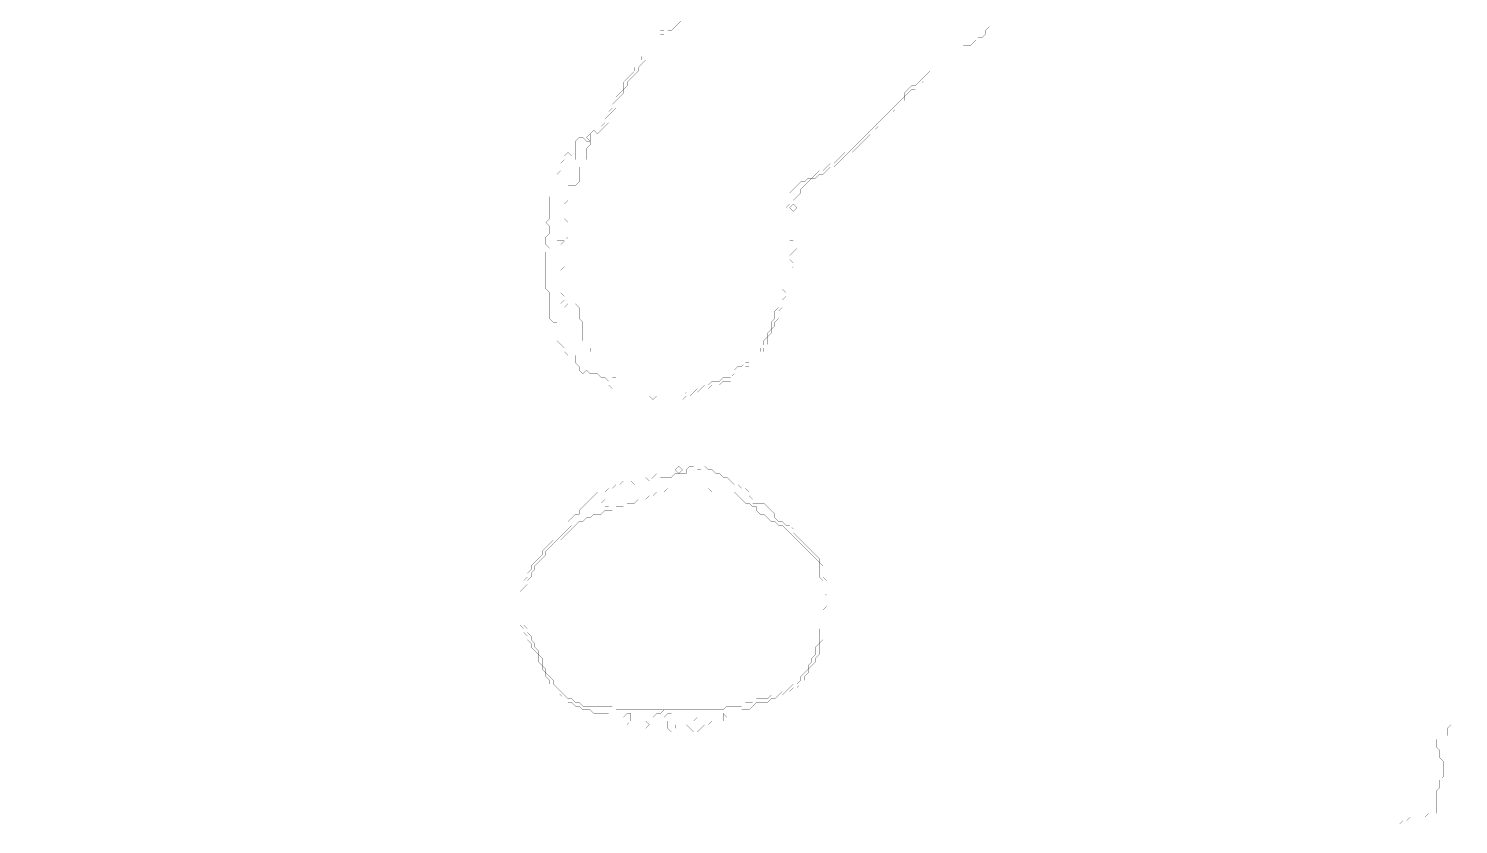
# Model space of a CAD drawing. Header units: metres. Extents: x 0 to 4479, y -4989 to 0.
# Drawn here: x 0 to 4479, y -4989 to -2494 of the extents above; entities that cross this region are included whole.
import ezdxf

# ---------------------------------------------------------------- set-up
doc = ezdxf.new("R2010")
doc.units = ezdxf.units.M
doc.layers.add('conductor', color=1, linetype='Continuous')
doc.layers.add('substrate', color=5, linetype='Continuous')

msp = doc.modelspace()

# ---------------------------------------------------------------- linework, layer by layer
at = {"layer": 'conductor', "const_width": 0.5}
for points in [[(0, -2488.4), (0, -2500), (0, -2511.6), (0, -2523.1), (0, -2534.7), (0, -2546.3), (0, -2557.9), (0, -2569.4), (0, -2581), (0, -2592.6), (0, -2604.2), (0, -2615.7), (0, -2627.3), (0, -2638.9), (0, -2650.5), (0, -2662), (0, -2673.6), (0, -2685.2), (0, -2696.8), (0, -2708.3), (0, -2719.9), (0, -2731.5), (0, -2743.1), (0, -2754.6), (0, -2766.2), (0, -2777.8), (0, -2789.4), (0, -2800.9), (0, -2812.5), (0, -2824.1), (0, -2835.6), (0, -2847.2), (0, -2858.8), (0, -2870.4), (0, -2881.9), (0, -2893.5), (0, -2905.1), (0, -2916.7), (0, -2928.2), (0, -2939.8), (0, -2951.4), (0, -2963), (0, -2974.5), (0, -2986.1), (0, -2997.7), (0, -3009.3), (0, -3020.8), (0, -3032.4), (0, -3044), (0, -3055.6), (0, -3067.1), (0, -3078.7), (0, -3090.3), (0, -3101.9), (0, -3113.4), (0, -3125), (0, -3136.6), (0, -3148.1), (0, -3159.7), (0, -3171.3), (0, -3182.9), (0, -3194.4), (0, -3206), (0, -3217.6), (0, -3229.2), (0, -3240.7), (0, -3252.3), (0, -3263.9), (0, -3275.5), (0, -3287), (0, -3298.6), (0, -3310.2), (0, -3321.8), (0, -3333.3), (0, -3344.9), (0, -3356.5), (0, -3368.1), (0, -3379.6), (0, -3391.2), (0, -3402.8), (0, -3414.4), (0, -3425.9), (0, -3437.5), (0, -3449.1), (0, -3460.6), (0, -3472.2), (0, -3483.8), (0, -3495.4), (0, -3506.9), (0, -3518.5), (0, -3530.1), (0, -3541.7), (0, -3553.2), (0, -3564.8), (0, -3576.4), (0, -3588), (0, -3599.5), (0, -3611.1), (0, -3622.7), (0, -3634.3), (0, -3645.8), (0, -3657.4), (0, -3669), (0, -3680.6), (0, -3692.1), (0, -3703.7), (0, -3715.3), (0, -3726.9), (0, -3738.4), (0, -3750), (0, -3761.6), (0, -3773.1), (0, -3784.7), (0, -3796.3), (0, -3807.9), (0, -3819.4), (0, -3831), (0, -3842.6), (0, -3854.2), (0, -3865.7), (0, -3877.3), (0, -3888.9), (0, -3900.5), (0, -3912), (0, -3923.6), (0, -3935.2), (0, -3946.8), (0, -3958.3), (0, -3969.9), (0, -3981.5), (0, -3993.1), (0, -4004.6), (0, -4016.2), (0, -4027.8), (0, -4039.4), (0, -4050.9), (0, -4062.5), (0, -4074.1), (0, -4085.6), (0, -4097.2), (0, -4108.8), (0, -4120.4), (0, -4131.9), (0, -4143.5), (0, -4155.1), (0, -4166.7), (0, -4178.2), (0, -4189.8), (0, -4201.4), (0, -4213), (0, -4224.5), (0, -4236.1), (0, -4247.7), (0, -4259.3), (0, -4270.8), (0, -4282.4), (0, -4294), (0, -4305.6), (0, -4317.1), (0, -4328.7), (0, -4340.3), (0, -4351.9), (0, -4363.4), (0, -4375), (0, -4386.6), (0, -4398.1), (0, -4409.7), (0, -4421.3), (0, -4432.9), (0, -4444.4), (0, -4456), (0, -4467.6), (0, -4479.2), (0, -4490.7), (0, -4502.3), (0, -4513.9), (0, -4525.5), (0, -4537), (0, -4548.6), (0, -4560.2), (0, -4571.8), (0, -4583.3), (0, -4594.9), (0, -4606.5), (0, -4618.1), (0, -4629.6), (0, -4641.2), (0, -4652.8), (0, -4664.4), (0, -4675.9), (0, -4687.5), (0, -4699.1), (0, -4710.6), (0, -4722.2), (0, -4733.8), (0, -4745.4), (0, -4756.9), (0, -4768.5), (0, -4780.1), (0, -4791.7), (0, -4803.2), (0, -4814.8), (0, -4826.4), (0, -4838), (0, -4849.5), (0, -4861.1), (0, -4872.7), (0, -4884.3), (0, -4895.8), (0, -4907.4), (0, -4919), (0, -4930.6), (0, -4942.1), (0, -4953.7), (0, -4965.3), (0, -4976.9), (0, -4988.4), (11.6, -4988.4), (23.1, -4988.4), (34.7, -4988.4), (46.3, -4988.4), (57.9, -4988.4), (69.4, -4988.4), (81, -4988.4), (92.6, -4988.4), (104.2, -4988.4), (115.7, -4988.4), (127.3, -4988.4), (138.9, -4988.4), (150.5, -4988.4), (162, -4988.4), (173.6, -4988.4), (185.2, -4988.4), (196.8, -4988.4), (208.3, -4988.4), (219.9, -4988.4), (231.5, -4988.4), (243.1, -4988.4), (254.6, -4988.4), (266.2, -4988.4), (277.8, -4988.4), (289.4, -4988.4), (300.9, -4988.4), (312.5, -4988.4), (324.1, -4988.4), (335.6, -4988.4), (347.2, -4988.4), (358.8, -4988.4), (370.4, -4988.4), (381.9, -4988.4), (393.5, -4988.4), (405.1, -4988.4), (416.7, -4988.4), (428.2, -4988.4), (439.8, -4988.4), (451.4, -4988.4), (463, -4988.4), (474.5, -4988.4), (486.1, -4988.4), (497.7, -4988.4), (509.3, -4988.4), (520.8, -4988.4), (532.4, -4988.4), (544, -4988.4), (555.6, -4988.4), (567.1, -4988.4), (578.7, -4988.4), (590.3, -4988.4), (601.9, -4988.4), (613.4, -4988.4), (625, -4988.4), (636.6, -4988.4), (648.1, -4988.4), (659.7, -4988.4), (671.3, -4988.4), (682.9, -4988.4), (694.4, -4988.4), (706, -4988.4), (717.6, -4988.4), (729.2, -4988.4), (740.7, -4988.4), (752.3, -4988.4), (763.9, -4988.4), (775.5, -4988.4), (787, -4988.4), (798.6, -4988.4), (810.2, -4988.4), (821.8, -4988.4), (833.3, -4988.4), (844.9, -4988.4), (856.5, -4988.4), (868.1, -4988.4), (879.6, -4988.4), (891.2, -4988.4), (902.8, -4988.4), (914.4, -4988.4), (925.9, -4988.4), (937.5, -4988.4), (949.1, -4988.4), (960.6, -4988.4), (972.2, -4988.4), (983.8, -4988.4), (995.4, -4988.4), (1006.9, -4988.4), (1018.5, -4988.4), (1030.1, -4988.4), (1041.7, -4988.4), (1053.2, -4988.4), (1064.8, -4988.4), (1076.4, -4988.4), (1088, -4988.4), (1099.5, -4988.4), (1111.1, -4988.4), (1122.7, -4988.4), (1134.3, -4988.4), (1145.8, -4988.4), (1157.4, -4988.4), (1169, -4988.4), (1180.6, -4988.4), (1192.1, -4988.4), (1203.7, -4988.4), (1215.3, -4988.4), (1226.9, -4988.4), (1238.4, -4988.4), (1250, -4988.4), (1261.6, -4988.4), (1273.1, -4988.4), (1284.7, -4988.4), (1296.3, -4988.4), (1307.9, -4988.4), (1319.4, -4988.4), (1331, -4988.4), (1342.6, -4988.4), (1354.2, -4988.4), (1365.7, -4988.4), (1377.3, -4988.4), (1388.9, -4988.4), (1400.5, -4988.4), (1412, -4988.4), (1423.6, -4988.4), (1435.2, -4988.4), (1446.8, -4988.4), (1458.3, -4988.4), (1469.9, -4988.4), (1481.5, -4988.4), (1493.1, -4988.4), (1504.6, -4988.4), (1516.2, -4988.4), (1527.8, -4988.4), (1539.4, -4988.4), (1550.9, -4988.4), (1562.5, -4988.4), (1574.1, -4988.4), (1585.6, -4988.4), (1597.2, -4988.4), (1608.8, -4988.4), (1620.4, -4988.4), (1631.9, -4988.4), (1643.5, -4988.4), (1655.1, -4988.4), (1666.7, -4988.4), (1678.2, -4988.4), (1689.8, -4988.4), (1701.4, -4988.4), (1713, -4988.4), (1724.5, -4988.4), (1736.1, -4988.4), (1747.7, -4988.4), (1759.3, -4988.4), (1770.8, -4988.4), (1782.4, -4988.4), (1794, -4988.4), (1805.6, -4988.4), (1817.1, -4988.4), (1828.7, -4988.4), (1840.3, -4988.4), (1851.9, -4988.4), (1863.4, -4988.4), (1875, -4988.4), (1886.6, -4988.4), (1898.1, -4988.4), (1909.7, -4988.4), (1921.3, -4988.4), (1932.9, -4988.4), (1944.4, -4988.4), (1956, -4988.4), (1967.6, -4988.4), (1979.2, -4988.4), (1990.7, -4988.4), (2002.3, -4988.4), (2013.9, -4988.4), (2025.5, -4988.4), (2037, -4988.4), (2048.6, -4988.4), (2060.2, -4988.4), (2071.8, -4988.4), (2083.3, -4988.4), (2094.9, -4988.4), (2106.5, -4988.4), (2118.1, -4988.4), (2129.6, -4988.4), (2141.2, -4988.4), (2152.8, -4988.4), (2164.4, -4988.4), (2175.9, -4988.4), (2187.5, -4988.4), (2199.1, -4988.4), (2210.6, -4988.4), (2222.2, -4988.4), (2233.8, -4988.4), (2245.4, -4988.4), (2256.9, -4988.4), (2268.5, -4988.4), (2280.1, -4988.4), (2291.7, -4988.4), (2303.2, -4988.4), (2314.8, -4988.4), (2326.4, -4988.4), (2338, -4988.4), (2349.5, -4988.4), (2361.1, -4988.4), (2372.7, -4988.4), (2384.3, -4988.4), (2395.8, -4988.4), (2407.4, -4988.4), (2419, -4988.4), (2430.6, -4988.4), (2442.1, -4988.4), (2453.7, -4988.4), (2465.3, -4988.4), (2476.9, -4988.4), (2488.4, -4988.4), (2500, -4988.4), (2511.6, -4988.4), (2523.1, -4988.4), (2534.7, -4988.4), (2546.3, -4988.4), (2557.9, -4988.4), (2569.4, -4988.4), (2581, -4988.4), (2592.6, -4988.4), (2604.2, -4988.4), (2615.7, -4988.4), (2627.3, -4988.4), (2638.9, -4988.4), (2650.5, -4988.4), (2662, -4988.4), (2673.6, -4988.4), (2685.2, -4988.4), (2696.8, -4988.4), (2708.3, -4988.4), (2719.9, -4988.4), (2731.5, -4988.4), (2743.1, -4988.4), (2754.6, -4988.4), (2766.2, -4988.4), (2777.8, -4988.4), (2789.4, -4988.4), (2800.9, -4988.4), (2812.5, -4988.4), (2824.1, -4988.4), (2835.6, -4988.4), (2847.2, -4988.4), (2858.8, -4988.4), (2870.4, -4988.4), (2881.9, -4988.4), (2893.5, -4988.4), (2905.1, -4988.4), (2916.7, -4988.4), (2928.2, -4988.4), (2939.8, -4988.4), (2951.4, -4988.4), (2963, -4988.4), (2974.5, -4988.4), (2986.1, -4988.4), (2997.7, -4988.4), (3009.3, -4988.4), (3020.8, -4988.4), (3032.4, -4988.4), (3044, -4988.4), (3055.6, -4988.4), (3067.1, -4988.4), (3078.7, -4988.4), (3090.3, -4988.4), (3101.9, -4988.4), (3113.4, -4988.4), (3125, -4988.4), (3136.6, -4988.4), (3148.1, -4988.4), (3159.7, -4988.4), (3171.3, -4988.4), (3182.9, -4988.4), (3194.4, -4988.4), (3206, -4988.4), (3217.6, -4988.4), (3229.2, -4988.4), (3240.7, -4988.4), (3252.3, -4988.4), (3263.9, -4988.4), (3275.5, -4988.4), (3287, -4988.4), (3298.6, -4988.4), (3310.2, -4988.4), (3321.8, -4988.4), (3333.3, -4988.4), (3344.9, -4988.4), (3356.5, -4988.4), (3368.1, -4988.4), (3379.6, -4988.4), (3391.2, -4988.4), (3402.8, -4988.4), (3414.4, -4988.4), (3425.9, -4988.4), (3437.5, -4988.4), (3449.1, -4988.4), (3460.6, -4988.4), (3472.2, -4988.4), (3483.8, -4988.4), (3495.4, -4988.4), (3506.9, -4988.4), (3518.5, -4988.4), (3530.1, -4988.4), (3541.7, -4988.4), (3553.2, -4988.4), (3564.8, -4988.4), (3576.4, -4988.4), (3588, -4988.4), (3599.5, -4988.4), (3611.1, -4988.4), (3622.7, -4988.4), (3634.3, -4988.4), (3645.8, -4988.4), (3657.4, -4988.4), (3669, -4988.4), (3680.6, -4988.4), (3692.1, -4988.4), (3703.7, -4988.4), (3715.3, -4988.4), (3726.9, -4988.4), (3738.4, -4988.4), (3750, -4988.4), (3761.6, -4988.4), (3773.1, -4988.4), (3784.7, -4988.4), (3796.3, -4988.4), (3807.9, -4988.4), (3819.4, -4988.4), (3831, -4988.4), (3842.6, -4988.4), (3854.2, -4988.4), (3865.7, -4988.4), (3877.3, -4988.4), (3888.9, -4988.4), (3900.5, -4988.4), (3912, -4988.4), (3923.6, -4988.4), (3935.2, -4988.4), (3946.8, -4988.4), (3958.3, -4988.4), (3969.9, -4988.4), (3981.5, -4988.4), (3993.1, -4988.4), (4004.6, -4988.4), (4016.2, -4988.4), (4027.8, -4988.4), (4039.4, -4988.4), (4050.9, -4988.4), (4062.5, -4988.4), (4074.1, -4988.4), (4085.6, -4988.4), (4097.2, -4988.4), (4108.8, -4988.4), (4120.4, -4988.4), (4131.9, -4988.4), (4143.5, -4988.4), (4155.1, -4988.4), (4166.7, -4988.4), (4178.2, -4988.4), (4189.8, -4988.4), (4201.4, -4988.4), (4213, -4988.4), (4224.5, -4988.4), (4236.1, -4988.4), (4247.7, -4988.4), (4259.3, -4988.4), (4270.8, -4988.4), (4282.4, -4988.4), (4294, -4988.4), (4305.6, -4976.9), (4317.1, -4976.9), (4328.7, -4965.3), (4340.3, -4965.3), (4351.9, -4965.3), (4363.4, -4965.3), (4375, -4965.3), (4386.6, -4953.7), (4398.1, -4953.7), (4409.7, -4953.7), (4409.7, -4942.1), (4409.7, -4930.6), (4409.7, -4919), (4409.7, -4907.4), (4409.7, -4895.8), (4409.7, -4884.3), (4421.3, -4872.7), (4421.3, -4861.1), (4421.3, -4849.5), (4432.9, -4838), (4432.9, -4826.4), (4432.9, -4814.8), (4432.9, -4803.2), (4432.9, -4791.7), (4421.3, -4780.1), (4421.3, -4768.5), (4421.3, -4756.9), (4409.7, -4745.4), (4409.7, -4733.8), (4409.7, -4722.2), (4421.3, -4710.6), (4432.9, -4710.6), (4444.4, -4710.6), (4444.4, -4699.1), (4444.4, -4687.5), (4456, -4675.9), (4456, -4664.4), (4456, -4652.8), (4467.6, -4641.2), (4467.6, -4629.6), (4467.6, -4618.1), (4467.6, -4606.5), (4479.2, -4594.9), (4479.2, -4583.3), (4479.2, -4571.8), (4479.2, -4560.2), (4479.2, -4548.6), (4479.2, -4537), (4479.2, -4525.5), (4479.2, -4513.9), (4479.2, -4502.3), (4479.2, -4490.7), (4479.2, -4479.2), (4479.2, -4467.6), (4479.2, -4456), (4479.2, -4444.4), (4479.2, -4432.9), (4479.2, -4421.3), (4479.2, -4409.7), (4479.2, -4398.1), (4479.2, -4386.6), (4479.2, -4375), (4479.2, -4363.4), (4479.2, -4351.9), (4479.2, -4340.3), (4479.2, -4328.7), (4479.2, -4317.1), (4479.2, -4305.6), (4479.2, -4294), (4479.2, -4282.4), (4479.2, -4270.8), (4479.2, -4259.3), (4479.2, -4247.7), (4479.2, -4236.1), (4479.2, -4224.5), (4479.2, -4213), (4479.2, -4201.4), (4479.2, -4189.8), (4479.2, -4178.2), (4479.2, -4166.7), (4479.2, -4155.1), (4479.2, -4143.5), (4479.2, -4131.9), (4479.2, -4120.4), (4479.2, -4108.8), (4479.2, -4097.2), (4479.2, -4085.6), (4479.2, -4074.1), (4479.2, -4062.5), (4479.2, -4050.9), (4479.2, -4039.4), (4479.2, -4027.8), (4479.2, -4016.2), (4479.2, -4004.6), (4479.2, -3993.1), (4479.2, -3981.5), (4479.2, -3969.9), (4479.2, -3958.3), (4479.2, -3946.8), (4479.2, -3935.2), (4479.2, -3923.6), (4479.2, -3912), (4479.2, -3900.5), (4479.2, -3888.9), (4479.2, -3877.3), (4479.2, -3865.7), (4479.2, -3854.2), (4479.2, -3842.6), (4479.2, -3831), (4479.2, -3819.4), (4479.2, -3807.9), (4479.2, -3796.3), (4479.2, -3784.7), (4479.2, -3773.1), (4479.2, -3761.6), (4479.2, -3750), (4479.2, -3738.4), (4479.2, -3726.9), (4479.2, -3715.3), (4479.2, -3703.7), (4479.2, -3692.1), (4479.2, -3680.6), (4479.2, -3669), (4479.2, -3657.4), (4479.2, -3645.8), (4479.2, -3634.3), (4479.2, -3622.7), (4479.2, -3611.1), (4479.2, -3599.5), (4479.2, -3588), (4479.2, -3576.4), (4479.2, -3564.8), (4479.2, -3553.2), (4479.2, -3541.7), (4479.2, -3530.1), (4479.2, -3518.5), (4479.2, -3506.9), (4479.2, -3495.4), (4479.2, -3483.8), (4479.2, -3472.2), (4479.2, -3460.6), (4479.2, -3449.1), (4479.2, -3437.5), (4479.2, -3425.9), (4479.2, -3414.4), (4479.2, -3402.8), (4479.2, -3391.2), (4479.2, -3379.6), (4479.2, -3368.1), (4479.2, -3356.5), (4479.2, -3344.9), (4479.2, -3333.3), (4479.2, -3321.8), (4479.2, -3310.2), (4479.2, -3298.6), (4479.2, -3287), (4479.2, -3275.5), (4479.2, -3263.9), (4479.2, -3252.3), (4479.2, -3240.7), (4479.2, -3229.2), (4479.2, -3217.6), (4479.2, -3206), (4479.2, -3194.4), (4479.2, -3182.9), (4479.2, -3171.3), (4479.2, -3159.7), (4479.2, -3148.1), (4479.2, -3136.6), (4479.2, -3125), (4479.2, -3113.4), (4479.2, -3101.9), (4479.2, -3090.3), (4479.2, -3078.7), (4479.2, -3067.1), (4479.2, -3055.6), (4479.2, -3044), (4479.2, -3032.4), (4479.2, -3020.8), (4479.2, -3009.3), (4479.2, -2997.7), (4479.2, -2986.1), (4479.2, -2974.5), (4479.2, -2963), (4479.2, -2951.4), (4479.2, -2939.8), (4479.2, -2928.2), (4479.2, -2916.7), (4479.2, -2905.1), (4479.2, -2893.5), (4479.2, -2881.9), (4479.2, -2870.4), (4479.2, -2858.8), (4479.2, -2847.2), (4479.2, -2835.6), (4479.2, -2824.1), (4479.2, -2812.5), (4479.2, -2800.9), (4479.2, -2789.4), (4479.2, -2777.8), (4479.2, -2766.2), (4479.2, -2754.6), (4479.2, -2743.1), (4479.2, -2731.5), (4479.2, -2719.9), (4479.2, -2708.3), (4479.2, -2696.8), (4479.2, -2685.2), (4479.2, -2673.6), (4479.2, -2662), (4479.2, -2650.5), (4479.2, -2638.9), (4479.2, -2627.3), (4479.2, -2615.7), (4479.2, -2604.2), (4479.2, -2592.6), (4479.2, -2581), (4479.2, -2569.4), (4479.2, -2557.9), (4479.2, -2546.3), (4479.2, -2534.7), (4479.2, -2523.1), (4479.2, -2511.6), (4479.2, -2500), (4479.2, -2488.4)], [(3009.3, -2488.4), (2997.7, -2500), (2997.7, -2511.6), (2986.1, -2523.1), (2974.5, -2523.1), (2963, -2534.7), (2951.4, -2546.3), (2939.8, -2546.3), (2928.2, -2557.9), (2916.7, -2569.4), (2905.1, -2581), (2893.5, -2592.6), (2881.9, -2604.2), (2870.4, -2604.2), (2858.8, -2615.7), (2847.2, -2627.3), (2835.6, -2627.3), (2824.1, -2638.9), (2812.5, -2650.5), (2800.9, -2662), (2789.4, -2673.6), (2777.8, -2685.2), (2766.2, -2685.2), (2754.6, -2696.8), (2743.1, -2708.3), (2743.1, -2719.9), (2731.5, -2731.5), (2719.9, -2743.1), (2708.3, -2754.6), (2696.8, -2754.6), (2685.2, -2766.2), (2673.6, -2777.8), (2662, -2789.4), (2662, -2800.9), (2650.5, -2812.5), (2638.9, -2824.1), (2627.3, -2835.6), (2615.7, -2847.2), (2604.2, -2858.8), (2592.6, -2870.4), (2581, -2881.9), (2569.4, -2881.9), (2557.9, -2893.5), (2546.3, -2905.1), (2534.7, -2916.7), (2523.1, -2928.2), (2511.6, -2928.2), (2500, -2939.8), (2488.4, -2951.4), (2476.9, -2951.4), (2465.3, -2963), (2453.7, -2963), (2442.1, -2974.5), (2430.6, -2986.1), (2419, -2997.7), (2419, -3009.3), (2407.4, -3020.8), (2395.8, -3032.4), (2395.8, -3044), (2384.3, -3055.6), (2384.3, -3067.1), (2384.3, -3078.7), (2384.3, -3090.3), (2384.3, -3101.9), (2384.3, -3113.4), (2372.7, -3125), (2372.7, -3136.6), (2372.7, -3148.1), (2384.3, -3159.7), (2395.8, -3159.7), (2407.4, -3171.3), (2407.4, -3182.9), (2395.8, -3194.4), (2384.3, -3206), (2384.3, -3217.6), (2395.8, -3229.2), (2395.8, -3240.7), (2384.3, -3252.3), (2372.7, -3263.9), (2372.7, -3275.5), (2372.7, -3287), (2361.1, -3298.6), (2361.1, -3310.2), (2372.7, -3321.8), (2372.7, -3333.3), (2361.1, -3344.9), (2361.1, -3356.5), (2361.1, -3368.1), (2349.5, -3379.6), (2349.5, -3391.2), (2349.5, -3402.8), (2338, -3414.4), (2338, -3425.9), (2326.4, -3437.5), (2326.4, -3449.1), (2314.8, -3460.6), (2314.8, -3472.2), (2314.8, -3483.8), (2303.2, -3495.4), (2303.2, -3506.9), (2291.7, -3518.5), (2280.1, -3530.1), (2268.5, -3541.7), (2256.9, -3553.2), (2245.4, -3553.2), (2233.8, -3564.8), (2222.2, -3576.4), (2210.6, -3588), (2199.1, -3599.5), (2187.5, -3599.5), (2175.9, -3599.5), (2164.4, -3611.1), (2152.8, -3611.1), (2141.2, -3611.1), (2129.6, -3622.7), (2118.1, -3622.7), (2106.5, -3622.7), (2094.9, -3634.3), (2083.3, -3634.3), (2071.8, -3645.8), (2060.2, -3645.8), (2048.6, -3657.4), (2037, -3657.4), (2025.5, -3657.4), (2013.9, -3657.4), (2002.3, -3657.4), (1990.7, -3657.4), (1979.2, -3657.4), (1967.6, -3657.4), (1956, -3657.4), (1944.4, -3657.4), (1932.9, -3657.4), (1921.3, -3657.4), (1909.7, -3657.4), (1898.1, -3645.8), (1886.6, -3645.8), (1875, -3634.3), (1863.4, -3622.7), (1851.9, -3622.7), (1840.3, -3622.7), (1828.7, -3622.7), (1817.1, -3611.1), (1817.1, -3599.5), (1805.6, -3588), (1794, -3588), (1782.4, -3576.4), (1770.8, -3576.4), (1759.3, -3576.4), (1747.7, -3564.8), (1736.1, -3576.4), (1724.5, -3564.8), (1724.5, -3553.2), (1713, -3541.7), (1713, -3530.1), (1713, -3518.5), (1701.4, -3518.5), (1689.8, -3518.5), (1678.2, -3506.9), (1678.2, -3495.4), (1666.7, -3483.8), (1655.1, -3472.2), (1655.1, -3460.6), (1655.1, -3449.1), (1666.7, -3437.5), (1666.7, -3425.9), (1655.1, -3414.4), (1643.5, -3414.4), (1631.9, -3402.8), (1631.9, -3391.2), (1631.9, -3379.6), (1631.9, -3368.1), (1631.9, -3356.5), (1631.9, -3344.9), (1631.9, -3333.3), (1631.9, -3321.8), (1620.4, -3310.2), (1620.4, -3298.6), (1620.4, -3287), (1620.4, -3275.5), (1620.4, -3263.9), (1620.4, -3252.3), (1620.4, -3240.7), (1620.4, -3229.2), (1620.4, -3217.6), (1620.4, -3206), (1620.4, -3194.4), (1631.9, -3182.9), (1620.4, -3171.3), (1620.4, -3159.7), (1620.4, -3148.1), (1631.9, -3136.6), (1631.9, -3125), (1631.9, -3113.4), (1620.4, -3101.9), (1631.9, -3090.3), (1631.9, -3078.7), (1631.9, -3067.1), (1631.9, -3055.6), (1631.9, -3044), (1631.9, -3032.4), (1631.9, -3020.8), (1643.5, -3009.3), (1655.1, -2997.7), (1655.1, -2986.1), (1655.1, -2974.5), (1655.1, -2963), (1655.1, -2951.4), (1666.7, -2939.8), (1666.7, -2928.2), (1666.7, -2916.7), (1678.2, -2905.1), (1678.2, -2893.5), (1689.8, -2881.9), (1701.4, -2893.5), (1701.4, -2905.1), (1713, -2905.1), (1713, -2893.5), (1713, -2881.9), (1713, -2870.4), (1713, -2858.8), (1713, -2847.2), (1724.5, -2835.6), (1736.1, -2835.6), (1747.7, -2847.2), (1759.3, -2847.2), (1747.7, -2835.6), (1759.3, -2824.1), (1770.8, -2812.5), (1782.4, -2824.1), (1794, -2812.5), (1794, -2800.9), (1805.6, -2789.4), (1805.6, -2777.8), (1817.1, -2766.2), (1817.1, -2754.6), (1828.7, -2743.1), (1828.7, -2731.5), (1840.3, -2719.9), (1840.3, -2708.3), (1851.9, -2696.8), (1863.4, -2685.2), (1863.4, -2673.6), (1863.4, -2662), (1875, -2650.5), (1886.6, -2638.9), (1898.1, -2627.3), (1898.1, -2615.7), (1909.7, -2604.2), (1921.3, -2592.6), (1921.3, -2581), (1932.9, -2569.4), (1932.9, -2557.9), (1932.9, -2546.3), (1944.4, -2534.7), (1956, -2523.1), (1967.6, -2511.6), (1979.2, -2500), (1990.7, -2500), (2002.3, -2488.4)]]:
    msp.add_lwpolyline(points, dxfattribs=at)
for points in [[(2384.3, -3055.6), (2395.8, -3044), (2407.4, -3055.6), (2395.8, -3067.1)], [(1655.1, -3159.7), (1655.1, -3171.3), (1666.7, -3171.3), (1678.2, -3159.7), (1666.7, -3159.7)], [(2060.2, -3877.3), (2071.8, -3865.7), (2083.3, -3865.7), (2094.9, -3877.3), (2106.5, -3877.3), (2118.1, -3865.7), (2129.6, -3877.3), (2141.2, -3877.3), (2152.8, -3888.9), (2164.4, -3888.9), (2175.9, -3900.5), (2187.5, -3900.5), (2199.1, -3912), (2210.6, -3923.6), (2222.2, -3923.6), (2233.8, -3935.2), (2245.4, -3935.2), (2256.9, -3946.8), (2256.9, -3958.3), (2268.5, -3969.9), (2268.5, -3981.5), (2280.1, -3981.5), (2291.7, -3981.5), (2303.2, -3981.5), (2314.8, -3993.1), (2326.4, -4004.6), (2338, -4016.2), (2338, -4027.8), (2349.5, -4039.4), (2361.1, -4039.4), (2372.7, -4050.9), (2384.3, -4050.9), (2395.8, -4062.5), (2395.8, -4074.1), (2407.4, -4085.6), (2419, -4097.2), (2430.6, -4108.8), (2442.1, -4120.4), (2453.7, -4131.9), (2465.3, -4143.5), (2476.9, -4155.1), (2476.9, -4166.7), (2488.4, -4178.2), (2488.4, -4189.8), (2488.4, -4201.4), (2488.4, -4213), (2500, -4224.5), (2500, -4236.1), (2500, -4247.7), (2500, -4259.3), (2500, -4270.8), (2500, -4282.4), (2500, -4294), (2500, -4305.6), (2500, -4317.1), (2500, -4328.7), (2500, -4340.3), (2500, -4351.9), (2488.4, -4363.4), (2488.4, -4375), (2488.4, -4386.6), (2488.4, -4398.1), (2488.4, -4409.7), (2476.9, -4421.3), (2476.9, -4432.9), (2476.9, -4444.4), (2476.9, -4456), (2465.3, -4467.6), (2465.3, -4479.2), (2453.7, -4490.7), (2442.1, -4502.3), (2442.1, -4513.9), (2430.6, -4525.5), (2430.6, -4537), (2419, -4548.6), (2407.4, -4560.2), (2395.8, -4560.2), (2384.3, -4571.8), (2372.7, -4571.8), (2361.1, -4583.3), (2349.5, -4583.3), (2338, -4594.9), (2326.4, -4594.9), (2314.8, -4606.5), (2303.2, -4606.5), (2291.7, -4606.5), (2280.1, -4606.5), (2268.5, -4618.1), (2256.9, -4629.6), (2245.4, -4629.6), (2233.8, -4629.6), (2222.2, -4641.2), (2210.6, -4652.8), (2199.1, -4652.8), (2187.5, -4652.8), (2175.9, -4641.2), (2175.9, -4652.8), (2175.9, -4664.4), (2164.4, -4675.9), (2152.8, -4675.9), (2141.2, -4664.4), (2129.6, -4675.9), (2118.1, -4675.9), (2106.5, -4687.5), (2094.9, -4699.1), (2083.3, -4699.1), (2071.8, -4687.5), (2060.2, -4675.9), (2048.6, -4675.9), (2037, -4675.9), (2025.5, -4675.9), (2025.5, -4687.5), (2013.9, -4699.1), (2002.3, -4687.5), (2002.3, -4675.9), (2002.3, -4664.4), (1990.7, -4652.8), (2002.3, -4641.2), (2013.9, -4641.2), (2002.3, -4641.2), (1990.7, -4629.6), (1979.2, -4641.2), (1967.6, -4641.2), (1956, -4652.8), (1944.4, -4652.8), (1932.9, -4652.8), (1932.9, -4664.4), (1944.4, -4675.9), (1932.9, -4687.5), (1921.3, -4687.5), (1909.7, -4687.5), (1898.1, -4687.5), (1886.6, -4687.5), (1875, -4675.9), (1886.6, -4664.4), (1886.6, -4652.8), (1886.6, -4641.2), (1875, -4641.2), (1863.4, -4652.8), (1851.9, -4652.8), (1840.3, -4641.2), (1828.7, -4629.6), (1817.1, -4641.2), (1805.6, -4641.2), (1794, -4641.2), (1782.4, -4641.2), (1770.8, -4641.2), (1759.3, -4629.6), (1747.7, -4629.6), (1736.1, -4629.6), (1724.5, -4618.1), (1713, -4618.1), (1701.4, -4606.5), (1689.8, -4606.5), (1678.2, -4594.9), (1666.7, -4583.3), (1655.1, -4571.8), (1643.5, -4560.2), (1631.9, -4548.6), (1631.9, -4537), (1620.4, -4525.5), (1620.4, -4513.9), (1608.8, -4502.3), (1608.8, -4490.7), (1597.2, -4479.2), (1597.2, -4467.6), (1597.2, -4456), (1585.6, -4444.4), (1574.1, -4432.9), (1574.1, -4421.3), (1562.5, -4409.7), (1562.5, -4398.1), (1550.9, -4386.6), (1550.9, -4375), (1539.4, -4363.4), (1539.4, -4351.9), (1539.4, -4340.3), (1539.4, -4328.7), (1539.4, -4317.1), (1539.4, -4305.6), (1539.4, -4294), (1539.4, -4282.4), (1539.4, -4270.8), (1539.4, -4259.3), (1550.9, -4247.7), (1550.9, -4236.1), (1550.9, -4224.5), (1562.5, -4213), (1562.5, -4201.4), (1574.1, -4189.8), (1574.1, -4178.2), (1585.6, -4166.7), (1597.2, -4155.1), (1608.8, -4143.5), (1608.8, -4131.9), (1620.4, -4120.4), (1631.9, -4108.8), (1643.5, -4097.2), (1655.1, -4097.2), (1666.7, -4085.6), (1678.2, -4074.1), (1689.8, -4062.5), (1701.4, -4050.9), (1689.8, -4039.4), (1701.4, -4027.8), (1713, -4016.2), (1724.5, -4016.2), (1724.5, -4004.6), (1736.1, -3993.1), (1747.7, -3981.5), (1759.3, -3969.9), (1770.8, -3981.5), (1759.3, -3969.9), (1770.8, -3958.3), (1782.4, -3946.8), (1794, -3946.8), (1805.6, -3946.8), (1817.1, -3935.2), (1828.7, -3935.2), (1840.3, -3923.6), (1851.9, -3923.6), (1863.4, -3912), (1875, -3912), (1886.6, -3912), (1898.1, -3923.6), (1909.7, -3912), (1921.3, -3912), (1932.9, -3900.5), (1944.4, -3912), (1956, -3900.5), (1967.6, -3888.9), (1979.2, -3900.5), (1990.7, -3900.5), (2002.3, -3900.5), (2013.9, -3900.5), (2025.5, -3888.9), (2037, -3888.9), (2048.6, -3888.9), (2060.2, -3888.9)], [(2025.5, -3877.3), (2037, -3865.7), (2048.6, -3877.3), (2037, -3888.9)], [(1805.6, -3969.9), (1794, -3981.5), (1805.6, -3993.1), (1817.1, -3993.1), (1817.1, -3981.5), (1817.1, -3969.9)], [(2094.9, -4641.2), (2094.9, -4652.8), (2083.3, -4664.4), (2094.9, -4664.4), (2094.9, -4652.8)]]:
    msp.add_lwpolyline(points, close=True, dxfattribs=at)
at = {"layer": 'substrate', "const_width": 0.5}
msp.add_lwpolyline([(2048.6, -2465.3), (2013.9, -2500), (2002.3, -2500), (1990.7, -2511.6), (1979.2, -2511.6), (1944.4, -2546.3), (1944.4, -2557.9), (1932.9, -2569.4), (1932.9, -2592.6), (1909.7, -2615.7), (1909.7, -2627.3), (1875, -2662), (1875, -2673.6), (1863.4, -2685.2), (1863.4, -2696.8), (1840.3, -2719.9), (1840.3, -2743.1), (1817.1, -2766.2), (1817.1, -2789.4), (1782.4, -2824.1), (1770.8, -2812.5), (1759.3, -2824.1), (1759.3, -2858.8), (1747.7, -2870.4), (1747.7, -2905.1), (1724.5, -2928.2), (1724.5, -2974.5), (1713, -2986.1), (1689.8, -2986.1), (1689.8, -3032.4), (1678.2, -3044), (1678.2, -3090.3), (1689.8, -3101.9), (1689.8, -3148.1), (1678.2, -3159.7), (1678.2, -3240.7), (1666.7, -3252.3), (1666.7, -3321.8), (1678.2, -3333.3), (1678.2, -3344.9), (1666.7, -3356.5), (1666.7, -3379.6), (1678.2, -3379.6), (1678.2, -3368.1), (1689.8, -3356.5), (1713, -3356.5), (1724.5, -3368.1), (1724.5, -3402.8), (1736.1, -3414.4), (1736.1, -3472.2), (1759.3, -3495.4), (1759.3, -3506.9), (1805.6, -3553.2), (1805.6, -3564.8), (1828.7, -3588), (1840.3, -3588), (1898.1, -3645.8), (1944.4, -3645.8), (1956, -3657.4), (1967.6, -3645.8), (2048.6, -3645.8), (2060.2, -3634.3), (2083.3, -3634.3), (2094.9, -3622.7), (2106.5, -3622.7), (2118.1, -3611.1), (2129.6, -3611.1), (2141.2, -3599.5), (2164.4, -3599.5), (2175.9, -3588), (2199.1, -3588), (2210.6, -3576.4), (2210.6, -3564.8), (2222.2, -3553.2), (2233.8, -3553.2), (2245.4, -3541.7), (2256.9, -3541.7), (2291.7, -3506.9), (2291.7, -3495.4), (2303.2, -3483.8), (2303.2, -3472.2), (2314.8, -3460.6), (2314.8, -3449.1), (2326.4, -3437.5), (2326.4, -3414.4), (2338, -3402.8), (2338, -3379.6), (2349.5, -3368.1), (2349.5, -3310.2), (2361.1, -3298.6), (2361.1, -3136.6), (2372.7, -3125), (2372.7, -3055.6), (2384.3, -3044), (2384.3, -3009.3), (2419, -2974.5), (2430.6, -2974.5), (2442.1, -2963), (2453.7, -2963), (2476.9, -2939.8), (2488.4, -2939.8), (2511.6, -2916.7), (2523.1, -2916.7), (2557.9, -2881.9), (2569.4, -2881.9), (2743.1, -2708.3), (2743.1, -2696.8), (2766.2, -2673.6), (2777.8, -2673.6), (2824.1, -2627.3), (2835.6, -2627.3), (2858.8, -2604.2), (2870.4, -2604.2), (2893.5, -2581), (2905.1, -2581), (2916.7, -2569.4), (2916.7, -2557.9), (2928.2, -2546.3), (2939.8, -2546.3), (3136.6, -2349.5)], dxfattribs=at)
msp.add_lwpolyline([(2002.3, -3935.2), (1990.7, -3946.8), (1967.6, -3946.8), (1956, -3958.3), (1944.4, -3958.3), (1932.9, -3969.9), (1909.7, -3969.9), (1898.1, -3981.5), (1875, -3981.5), (1863.4, -3993.1), (1840.3, -3993.1), (1828.7, -4004.6), (1805.6, -4004.6), (1794, -4016.2), (1770.8, -4016.2), (1759.3, -4027.8), (1747.7, -4027.8), (1736.1, -4039.4), (1724.5, -4039.4), (1666.7, -4097.2), (1655.1, -4097.2), (1620.4, -4131.9), (1620.4, -4143.5), (1585.6, -4178.2), (1585.6, -4189.8), (1574.1, -4201.4), (1574.1, -4213), (1562.5, -4224.5), (1562.5, -4236.1), (1550.9, -4247.7), (1550.9, -4363.4), (1562.5, -4375), (1562.5, -4386.6), (1574.1, -4398.1), (1574.1, -4409.7), (1585.6, -4421.3), (1585.6, -4432.9), (1597.2, -4444.4), (1597.2, -4456), (1608.8, -4467.6), (1608.8, -4490.7), (1620.4, -4502.3), (1620.4, -4513.9), (1643.5, -4537), (1643.5, -4548.6), (1689.8, -4594.9), (1701.4, -4594.9), (1713, -4606.5), (1724.5, -4606.5), (1736.1, -4618.1), (1828.7, -4618.1), (1840.3, -4629.6), (2175.9, -4629.6), (2187.5, -4618.1), (2233.8, -4618.1), (2245.4, -4606.5), (2268.5, -4606.5), (2280.1, -4594.9), (2314.8, -4594.9), (2326.4, -4583.3), (2349.5, -4583.3), (2361.1, -4571.8), (2372.7, -4571.8), (2395.8, -4548.6), (2407.4, -4548.6), (2419, -4537), (2419, -4525.5), (2442.1, -4502.3), (2442.1, -4490.7), (2453.7, -4479.2), (2453.7, -4467.6), (2465.3, -4456), (2465.3, -4432.9), (2476.9, -4421.3), (2476.9, -4375), (2488.4, -4363.4), (2488.4, -4317.1), (2500, -4305.6), (2500, -4270.8), (2488.4, -4259.3), (2488.4, -4224.5), (2476.9, -4213), (2476.9, -4166.7), (2361.1, -4050.9), (2349.5, -4050.9), (2338, -4039.4), (2326.4, -4039.4), (2303.2, -4016.2), (2291.7, -4016.2), (2280.1, -4004.6), (2280.1, -3993.1), (2268.5, -3993.1), (2256.9, -3981.5), (2245.4, -3981.5), (2210.6, -3946.8), (2141.2, -3946.8), (2129.6, -3935.2)], close=True, dxfattribs=at)

doc.saveas('drawing.dxf')
